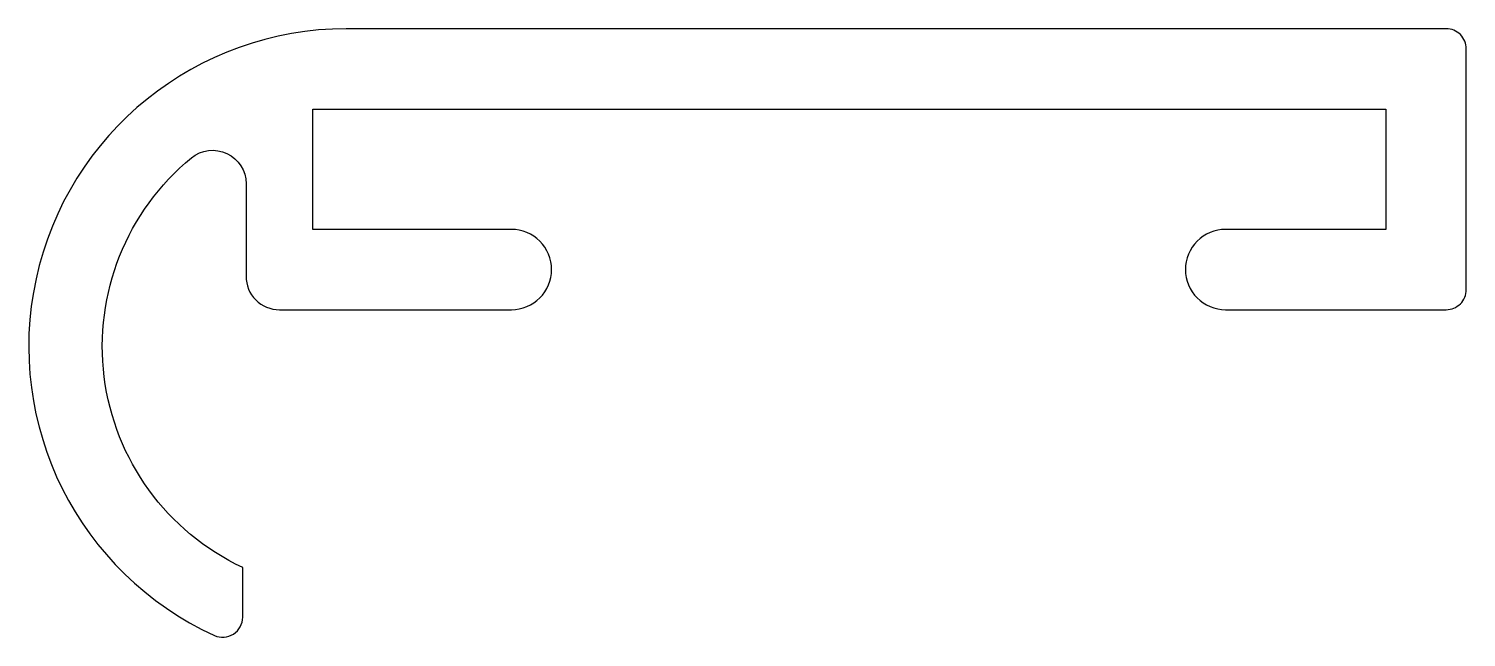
# Model space of a CAD drawing. Extents: x 225.9 to 247.4, y 307.2 to 316.3.
import ezdxf

# ---------------------------------------------------------------- set-up
doc = ezdxf.new("R2010")
doc.units = 0
doc.layers.get('0').update_dxf_attribs({"linetype": 'CONTINUOUS'})

msp = doc.modelspace()

# ---------------------------------------------------------------- linework, layer by layer
msp.add_lwpolyline([(229.086, 308.27, -0.551215), (228.319, 314.394, -0.633482), (229.136, 314.008), (229.136, 312.624, 0.414214), (229.636, 312.124), (233.106, 312.124, 0.414214), (233.706, 312.724), (233.706, 312.724, 0.414214), (233.106, 313.324), (230.136, 313.324), (230.136, 315.124), (246.186, 315.124), (246.186, 313.324), (243.786, 313.324, 0.414214), (243.186, 312.724, 0.414214), (243.786, 312.124), (247.086, 312.124, 0.414214), (247.386, 312.424), (247.386, 316.024, 0.414214), (247.086, 316.324), (230.636, 316.324, 0.805708), (228.662, 307.254, 0.546154), (229.086, 307.527)], format="xyb", close=True)

doc.saveas('drawing.dxf')
